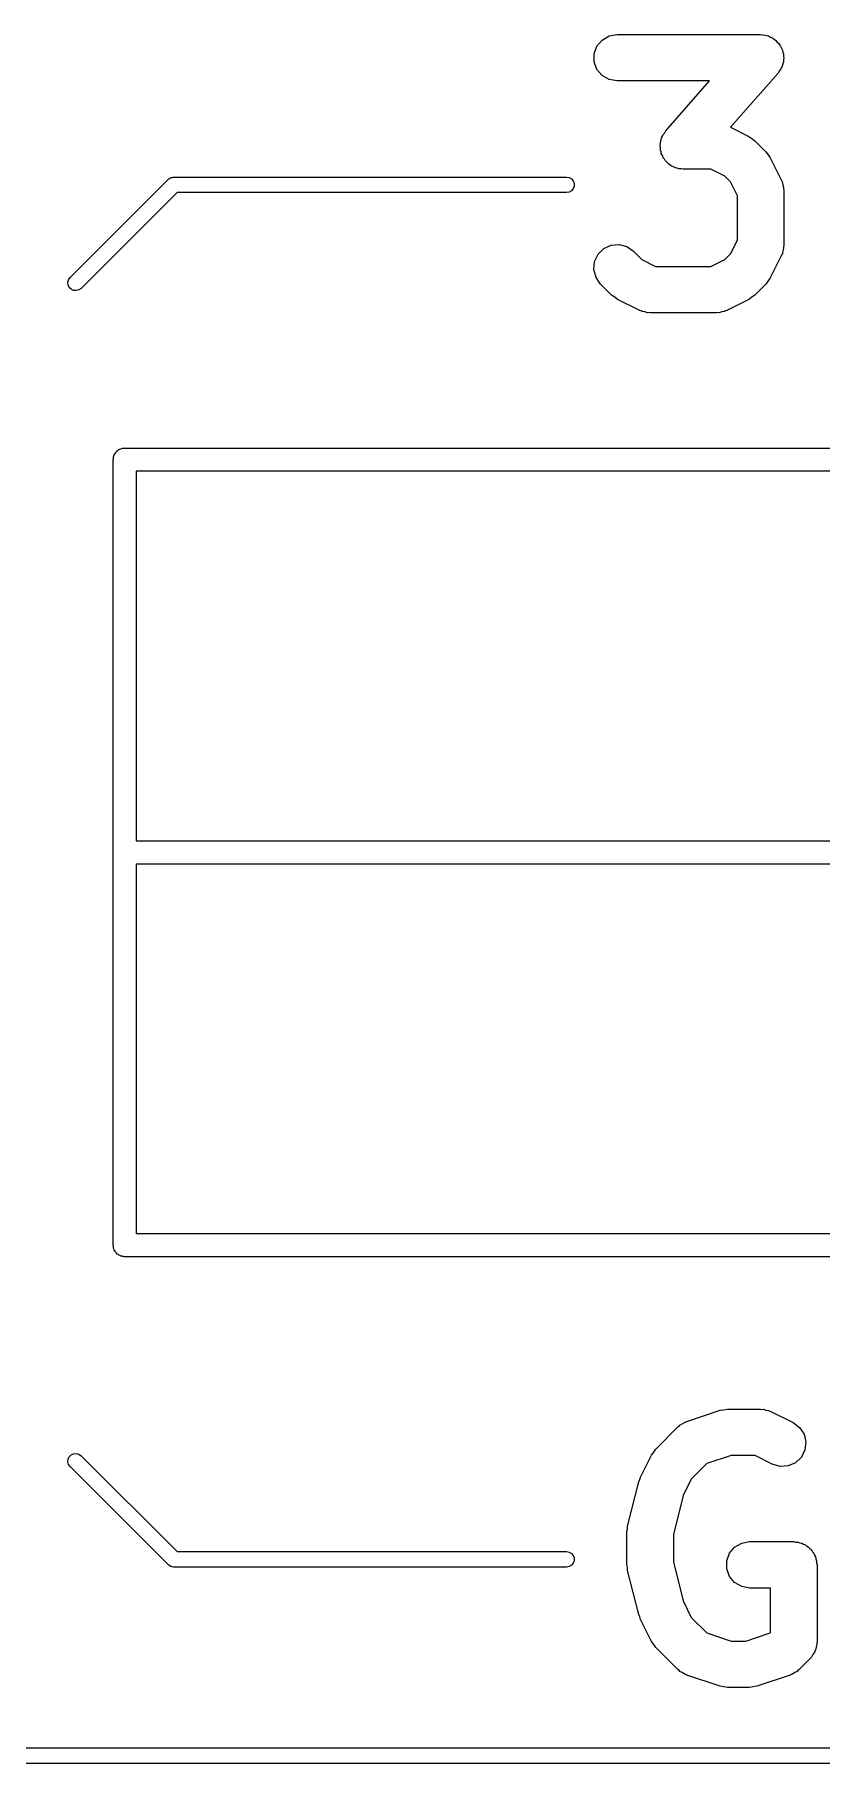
# Model space of a CAD drawing. Extents: x 93.8 to 153.2, y -121.7 to -73.6.
# Drawn here: x 105.14 to 110.23, y -99.87 to -88.69 of the extents above; entities that cross this region are included whole.
import ezdxf

# ---------------------------------------------------------------- set-up
doc = ezdxf.new("R2010")
doc.units = 0
doc.header["$MEASUREMENT"] = 0
doc.layers.add('BLACK', color=7, linetype='CONTINUOUS')

msp = doc.modelspace()

# ---------------------------------------------------------------- linework, layer by layer
at = {"layer": 'Black'}
for p, q in [((108.763, -88.8145), (108.781, -88.7656)), ((108.781, -88.7656), (108.814, -88.7257)), ((108.814, -88.7257), (108.859, -88.6996)), ((108.859, -88.6996), (108.911, -88.6906)), ((108.911, -88.6906), (109.839, -88.6906)), ((109.839, -88.6906), (109.854, -88.6931)), ((109.854, -88.6931), (109.868, -88.6934)), ((109.868, -88.6934), (109.879, -88.6976)), ((109.879, -88.6976), (109.891, -88.6996)), ((109.891, -88.6996), (109.903, -88.707)), ((109.903, -88.707), (109.917, -88.7122)), ((109.917, -88.7122), (109.926, -88.7199)), ((109.926, -88.7199), (109.936, -88.7257)), ((109.936, -88.7257), (109.945, -88.7369)), ((109.945, -88.7369), (109.956, -88.7466)), ((109.956, -88.7466), (109.962, -88.7567)), ((109.962, -88.7567), (109.969, -88.7656)), ((109.969, -88.7656), (109.974, -88.7794)), ((109.974, -88.7794), (109.981, -88.7922)), ((108.763, -88.8666), (108.763, -88.8145)), ((108.781, -88.9156), (108.763, -88.8666)), ((109.982, -88.8804), (109.979, -88.8948)), ((109.981, -88.7922), (109.983, -88.8036)), ((109.987, -88.8666), (109.982, -88.8804)), ((109.983, -88.8036), (109.987, -88.8145)), ((109.987, -88.8145), (109.987, -88.8292)), ((109.987, -88.8292), (109.989, -88.8437)), ((109.989, -88.8437), (109.987, -88.855)), ((109.987, -88.855), (109.987, -88.8666)), ((108.814, -88.9555), (108.781, -88.9156)), ((108.859, -88.9815), (108.814, -88.9555)), ((108.911, -88.9906), (108.859, -88.9815)), ((109.509, -88.9906), (108.911, -88.9906)), ((109.226, -89.3132), (109.509, -88.9906)), ((109.952, -88.9393), (109.645, -89.2901)), ((109.96, -88.9268), (109.952, -88.9393)), ((109.969, -88.9156), (109.96, -88.9268)), ((109.973, -88.9047), (109.969, -88.9156)), ((109.979, -88.8948), (109.973, -88.9047)), ((109.205, -89.3479), (109.209, -89.337)), ((109.209, -89.337), (109.219, -89.3258)), ((109.219, -89.3258), (109.226, -89.3132)), ((109.645, -89.2901), (109.764, -89.3493)), ((109.189, -89.4089), (109.192, -89.3975)), ((109.192, -89.4234), (109.189, -89.4089)), ((109.192, -89.386), (109.197, -89.3722)), ((109.192, -89.3975), (109.192, -89.386)), ((109.192, -89.438), (109.192, -89.4234)), ((109.196, -89.4489), (109.192, -89.438)), ((109.197, -89.4604), (109.196, -89.4489)), ((109.197, -89.3722), (109.199, -89.3578)), ((109.199, -89.3578), (109.205, -89.3479)), ((109.764, -89.3493), (109.783, -89.3636)), ((109.783, -89.3636), (109.802, -89.3774)), ((109.802, -89.3774), (109.874, -89.4488)), ((109.874, -89.4488), (109.888, -89.4685)), ((109.204, -89.4732), (109.197, -89.4604)), ((109.209, -89.487), (109.204, -89.4732)), ((109.217, -89.4959), (109.209, -89.487)), ((109.222, -89.506), (109.217, -89.4959)), ((109.233, -89.5157), (109.222, -89.506)), ((109.243, -89.5269), (109.233, -89.5157)), ((109.253, -89.5327), (109.243, -89.5269)), ((109.262, -89.5403), (109.253, -89.5327)), ((109.275, -89.5456), (109.262, -89.5403)), ((109.288, -89.553), (109.275, -89.5456)), ((109.299, -89.555), (109.288, -89.553)), ((109.31, -89.5592), (109.299, -89.555)), ((109.325, -89.5595), (109.31, -89.5592)), ((109.339, -89.562), (109.325, -89.5595)), ((109.518, -89.562), (109.339, -89.562)), ((109.608, -89.6067), (109.518, -89.562)), ((109.888, -89.4685), (109.902, -89.4878)), ((109.902, -89.4878), (109.973, -89.6306)), ((105.375, -90.2616), (106.01, -89.6266)), ((106.01, -89.6266), (106.011, -89.6254)), ((106.011, -89.6254), (106.013, -89.6237)), ((106.013, -89.6237), (106.019, -89.6204)), ((106.019, -89.6204), (106.024, -89.6167)), ((106.024, -89.6167), (106.026, -89.6161)), ((106.026, -89.6161), (106.028, -89.615)), ((106.028, -89.615), (106.034, -89.6139)), ((106.034, -89.6139), (106.041, -89.6122)), ((106.041, -89.6122), (106.043, -89.6124)), ((106.043, -89.6124), (106.045, -89.612)), ((106.045, -89.612), (108.585, -89.612)), ((108.585, -89.612), (108.602, -89.615)), ((108.602, -89.615), (108.617, -89.6237)), ((108.617, -89.6237), (108.628, -89.637)), ((108.628, -89.637), (108.634, -89.6533)), ((108.634, -89.6707), (108.628, -89.687)), ((108.634, -89.6533), (108.634, -89.6707)), ((109.645, -89.6437), (109.608, -89.6067)), ((109.689, -89.7331), (109.645, -89.6437)), ((109.973, -89.6306), (109.976, -89.6389)), ((109.976, -89.6389), (109.98, -89.6464)), ((109.98, -89.6464), (109.983, -89.6637)), ((109.983, -89.6637), (109.988, -89.6806)), ((106.066, -89.712), (105.445, -90.3324)), ((108.585, -89.712), (106.066, -89.712)), ((108.602, -89.709), (108.585, -89.712)), ((108.617, -89.7003), (108.602, -89.709)), ((108.628, -89.687), (108.617, -89.7003)), ((109.689, -90.0194), (109.689, -89.7331)), ((109.988, -89.6806), (109.988, -89.6892)), ((109.988, -89.6892), (109.989, -89.6977)), ((109.989, -89.6977), (109.989, -90.0549)), ((108.766, -90.1589), (108.788, -90.1117)), ((108.788, -90.1117), (108.825, -90.0748)), ((108.825, -90.0748), (108.872, -90.0528)), ((108.872, -90.0528), (108.924, -90.0483)), ((108.924, -90.0483), (108.974, -90.0618)), ((108.974, -90.0618), (109.017, -90.0916)), ((109.017, -90.0916), (109.071, -90.1459)), ((109.608, -90.1459), (109.645, -90.1089)), ((109.645, -90.1089), (109.689, -90.0194)), ((109.973, -90.1219), (109.902, -90.2648)), ((109.976, -90.1137), (109.973, -90.1219)), ((109.98, -90.1062), (109.976, -90.1137)), ((109.983, -90.0889), (109.98, -90.1062)), ((109.988, -90.072), (109.983, -90.0889)), ((109.989, -90.0549), (109.988, -90.0634)), ((109.988, -90.0634), (109.988, -90.072)), ((108.761, -90.2108), (108.766, -90.1589)), ((108.775, -90.2611), (108.761, -90.2108)), ((109.071, -90.1459), (109.16, -90.1906)), ((109.16, -90.1906), (109.518, -90.1906)), ((109.518, -90.1906), (109.608, -90.1459)), ((105.36, -90.2926), (105.365, -90.2759)), ((105.362, -90.3099), (105.36, -90.2926)), ((105.369, -90.3257), (105.362, -90.3099)), ((105.365, -90.2759), (105.375, -90.2616)), ((105.381, -90.338), (105.369, -90.3257)), ((105.397, -90.3453), (105.381, -90.338)), ((105.414, -90.3468), (105.397, -90.3453)), ((105.431, -90.3423), (105.414, -90.3468)), ((105.445, -90.3324), (105.431, -90.3423)), ((108.805, -90.3038), (108.775, -90.2611)), ((108.876, -90.3752), (108.805, -90.3038)), ((109.874, -90.3038), (109.802, -90.3752)), ((109.888, -90.2841), (109.874, -90.3038)), ((109.902, -90.2648), (109.888, -90.2841)), ((108.896, -90.389), (108.876, -90.3752)), ((108.915, -90.4033), (108.896, -90.389)), ((109.058, -90.4747), (108.915, -90.4033)), ((109.764, -90.4033), (109.621, -90.4747)), ((109.783, -90.389), (109.764, -90.4033)), ((109.802, -90.3752), (109.783, -90.389)), ((109.066, -90.4772), (109.058, -90.4747)), ((109.074, -90.4815), (109.066, -90.4772)), ((109.091, -90.4846), (109.074, -90.4815)), ((109.108, -90.4896), (109.091, -90.4846)), ((109.116, -90.4891), (109.108, -90.4896)), ((109.125, -90.4906), (109.116, -90.4891)), ((109.554, -90.4906), (109.125, -90.4906)), ((109.562, -90.4891), (109.554, -90.4906)), ((109.571, -90.4896), (109.562, -90.4891)), ((109.588, -90.4846), (109.571, -90.4896)), ((109.605, -90.4815), (109.588, -90.4846)), ((109.612, -90.4772), (109.605, -90.4815)), ((109.621, -90.4747), (109.612, -90.4772)), ((105.652, -91.44), (105.654, -91.4335)), ((105.652, -93.98), (105.652, -91.44)), ((105.654, -91.427), (105.656, -91.4208)), ((105.654, -91.4335), (105.654, -91.427)), ((105.656, -91.4208), (105.657, -91.4143)), ((105.657, -91.4143), (105.66, -91.4087)), ((105.66, -91.4087), (105.663, -91.4025)), ((105.663, -91.4025), (105.667, -91.3975)), ((105.667, -91.3975), (105.67, -91.3918)), ((105.67, -91.3918), (105.675, -91.3876)), ((105.675, -91.3876), (105.679, -91.3825)), ((105.679, -91.3825), (105.685, -91.3793)), ((105.685, -91.3793), (105.69, -91.375)), ((105.69, -91.375), (105.696, -91.3728)), ((105.696, -91.3728), (105.702, -91.3695)), ((105.702, -91.3695), (105.708, -91.3684)), ((105.708, -91.3684), (105.714, -91.3661)), ((105.714, -91.3661), (105.721, -91.3661)), ((105.721, -91.3661), (105.727, -91.365)), ((105.727, -91.365), (114.827, -91.365)), ((105.802, -91.515), (105.802, -93.905)), ((115.812, -91.515), (105.802, -91.515)), ((105.802, -93.905), (114.898, -93.905)), ((105.652, -96.52), (105.652, -93.98)), ((105.802, -94.055), (105.802, -96.445)), ((115.812, -94.055), (105.802, -94.055)), ((105.802, -96.445), (115.812, -96.445)), ((105.654, -96.5265), (105.652, -96.52)), ((105.654, -96.533), (105.654, -96.5265)), ((105.656, -96.5392), (105.654, -96.533)), ((105.657, -96.5457), (105.656, -96.5392)), ((105.66, -96.5513), (105.657, -96.5457)), ((105.663, -96.5575), (105.66, -96.5513)), ((105.667, -96.5625), (105.663, -96.5575)), ((105.67, -96.5682), (105.667, -96.5625)), ((105.675, -96.5724), (105.67, -96.5682)), ((105.679, -96.5775), (105.675, -96.5724)), ((105.685, -96.5807), (105.679, -96.5775)), ((105.69, -96.585), (105.685, -96.5807)), ((105.696, -96.5872), (105.69, -96.585)), ((105.702, -96.5905), (105.696, -96.5872)), ((105.708, -96.5916), (105.702, -96.5905)), ((105.714, -96.5939), (105.708, -96.5916)), ((105.721, -96.5939), (105.714, -96.5939)), ((105.727, -96.595), (105.721, -96.5939)), ((115.887, -96.595), (105.727, -96.595)), ((109.363, -97.6597), (109.578, -97.5883)), ((109.578, -97.5883), (109.601, -97.5847)), ((109.601, -97.5847), (109.625, -97.5806)), ((109.625, -97.5806), (109.839, -97.5806)), ((109.839, -97.5806), (109.848, -97.5821)), ((109.848, -97.5821), (109.856, -97.5816)), ((109.856, -97.5816), (109.873, -97.5866)), ((109.873, -97.5866), (109.891, -97.5896)), ((109.891, -97.5896), (109.898, -97.5939)), ((109.898, -97.5939), (109.906, -97.5964)), ((109.906, -97.5964), (110.049, -97.6678)), ((109.162, -97.8388), (109.305, -97.6959)), ((109.305, -97.6959), (109.312, -97.691)), ((109.312, -97.691), (109.317, -97.6845)), ((109.317, -97.6845), (109.333, -97.6761)), ((109.333, -97.6761), (109.347, -97.6661)), ((109.347, -97.6661), (109.356, -97.6638)), ((109.356, -97.6638), (109.363, -97.6597)), ((110.049, -97.6678), (110.091, -97.6989)), ((110.091, -97.6989), (110.12, -97.7423)), ((110.12, -97.7423), (110.132, -97.793)), ((110.132, -97.793), (110.126, -97.8448)), ((105.36, -97.9214), (105.362, -97.9041)), ((105.365, -97.9381), (105.36, -97.9214)), ((105.362, -97.9041), (105.369, -97.8883)), ((105.375, -97.9524), (105.365, -97.9381)), ((105.369, -97.8883), (105.381, -97.876)), ((105.381, -97.876), (105.397, -97.8687)), ((105.397, -97.8687), (105.414, -97.8672)), ((105.414, -97.8672), (105.431, -97.8717)), ((105.431, -97.8717), (105.445, -97.8816)), ((105.445, -97.8816), (106.066, -98.502)), ((109.062, -98.0206), (109.134, -97.8778)), ((109.134, -97.8778), (109.148, -97.8585)), ((109.148, -97.8585), (109.162, -97.8388)), ((109.492, -97.9331), (109.391, -98.0337)), ((109.649, -97.8806), (109.492, -97.9331)), ((109.804, -97.8806), (109.649, -97.8806)), ((109.915, -97.9362), (109.804, -97.8806)), ((109.965, -97.951), (109.915, -97.9362)), ((110.017, -97.9479), (109.965, -97.951)), ((110.065, -97.9272), (110.017, -97.9479)), ((110.103, -97.8914), (110.065, -97.9272)), ((110.126, -97.8448), (110.103, -97.8914)), ((106.01, -98.5874), (105.375, -97.9524)), ((108.979, -98.337), (109.051, -98.0513)), ((109.051, -98.0513), (109.058, -98.0364)), ((109.058, -98.0364), (109.062, -98.0206)), ((109.391, -98.0337), (109.338, -98.1401)), ((109.338, -98.1401), (109.275, -98.3919)), ((108.975, -98.3734), (108.978, -98.3554)), ((108.975, -98.5877), (108.975, -98.3734)), ((108.978, -98.3554), (108.979, -98.337)), ((109.275, -98.3919), (109.275, -98.5692)), ((106.066, -98.502), (108.585, -98.502)), ((108.585, -98.502), (108.602, -98.505)), ((108.602, -98.505), (108.617, -98.5137)), ((109.638, -98.5127), (109.671, -98.4728)), ((109.671, -98.4728), (109.717, -98.4468)), ((109.717, -98.4468), (109.768, -98.4377)), ((109.768, -98.4377), (110.054, -98.4377)), ((110.054, -98.4377), (110.066, -98.44)), ((110.066, -98.44), (110.08, -98.44)), ((110.08, -98.44), (110.092, -98.4445)), ((110.092, -98.4445), (110.105, -98.4468)), ((110.105, -98.4468), (110.116, -98.4533)), ((110.116, -98.4533), (110.129, -98.4578)), ((110.129, -98.4578), (110.139, -98.4662)), ((110.139, -98.4662), (110.15, -98.4728)), ((110.15, -98.4728), (110.158, -98.4829)), ((110.158, -98.4829), (110.168, -98.4913)), ((110.168, -98.4913), (110.175, -98.5027)), ((110.175, -98.5027), (110.183, -98.5127)), ((106.011, -98.5886), (106.01, -98.5874)), ((106.013, -98.5903), (106.011, -98.5886)), ((106.019, -98.5936), (106.013, -98.5903)), ((106.024, -98.5973), (106.019, -98.5936)), ((106.026, -98.5979), (106.024, -98.5973)), ((106.028, -98.599), (106.026, -98.5979)), ((106.034, -98.6001), (106.028, -98.599)), ((106.041, -98.6018), (106.034, -98.6001)), ((106.043, -98.6016), (106.041, -98.6018)), ((106.045, -98.602), (106.043, -98.6016)), ((108.585, -98.602), (106.045, -98.602)), ((108.602, -98.599), (108.585, -98.602)), ((108.617, -98.5903), (108.602, -98.599)), ((108.617, -98.5137), (108.628, -98.527)), ((108.628, -98.577), (108.617, -98.5903)), ((108.628, -98.527), (108.634, -98.5433)), ((108.634, -98.5607), (108.628, -98.577)), ((108.634, -98.5433), (108.634, -98.5607)), ((108.978, -98.6058), (108.975, -98.5877)), ((108.979, -98.6241), (108.978, -98.6058)), ((109.275, -98.5692), (109.338, -98.8211)), ((109.62, -98.5617), (109.638, -98.5127)), ((109.62, -98.6138), (109.62, -98.5617)), ((109.638, -98.6627), (109.62, -98.6138)), ((110.183, -98.5127), (110.188, -98.525)), ((110.188, -98.525), (110.195, -98.5364)), ((110.195, -98.5364), (110.197, -98.5493)), ((110.197, -98.5493), (110.201, -98.5617)), ((110.201, -98.5617), (110.201, -98.5748)), ((110.201, -98.5748), (110.204, -98.5877)), ((110.204, -98.5877), (110.204, -99.0877)), ((109.051, -98.9098), (108.979, -98.6241)), ((109.671, -98.7026), (109.638, -98.6627)), ((109.717, -98.7287), (109.671, -98.7026)), ((109.768, -98.7377), (109.717, -98.7287)), ((109.338, -98.8211), (109.391, -98.9274)), ((109.904, -98.7377), (109.768, -98.7377)), ((109.904, -99.0256), (109.904, -98.7377)), ((109.058, -98.9248), (109.051, -98.9098)), ((109.062, -98.9405), (109.058, -98.9248)), ((109.134, -99.0834), (109.062, -98.9405)), ((109.391, -98.9274), (109.492, -99.028)), ((109.492, -99.028), (109.649, -99.0806)), ((109.744, -99.0806), (109.901, -99.028)), ((109.901, -99.028), (109.904, -99.0256)), ((109.148, -99.1027), (109.134, -99.0834)), ((109.162, -99.1224), (109.148, -99.1027)), ((109.305, -99.2652), (109.162, -99.1224)), ((109.649, -99.0806), (109.744, -99.0806)), ((110.178, -99.1672), (110.168, -99.1841)), ((110.19, -99.1511), (110.178, -99.1672)), ((110.191, -99.1447), (110.19, -99.1511)), ((110.195, -99.139), (110.191, -99.1447)), ((110.198, -99.1197), (110.195, -99.139)), ((110.203, -99.1008), (110.198, -99.1197)), ((110.204, -99.0877), (110.202, -99.0942)), ((110.202, -99.0942), (110.203, -99.1008)), ((109.312, -99.2702), (109.305, -99.2652)), ((109.317, -99.2766), (109.312, -99.2702)), ((109.333, -99.285), (109.317, -99.2766)), ((109.347, -99.2951), (109.333, -99.285)), ((110.06, -99.285), (110.046, -99.2951)), ((110.075, -99.2766), (110.06, -99.285)), ((110.081, -99.2702), (110.075, -99.2766)), ((110.088, -99.2652), (110.081, -99.2702)), ((110.16, -99.1938), (110.088, -99.2652)), ((110.163, -99.1884), (110.16, -99.1938)), ((110.168, -99.1841), (110.163, -99.1884)), ((109.356, -99.2973), (109.347, -99.2951)), ((109.363, -99.3014), (109.356, -99.2973)), ((109.578, -99.3729), (109.363, -99.3014)), ((109.601, -99.3764), (109.578, -99.3729)), ((109.625, -99.3806), (109.601, -99.3764)), ((109.768, -99.3806), (109.625, -99.3806)), ((109.792, -99.3764), (109.768, -99.3806)), ((109.815, -99.3729), (109.792, -99.3764)), ((110.03, -99.3014), (109.815, -99.3729)), ((110.037, -99.2973), (110.03, -99.3014)), ((110.046, -99.2951), (110.037, -99.2973)), ((102.92, -99.772), (118.06, -99.772)), ((118.11, -99.872), (102.87, -99.872))]:
    msp.add_line(p, q, dxfattribs=at)

doc.saveas('drawing.dxf')
